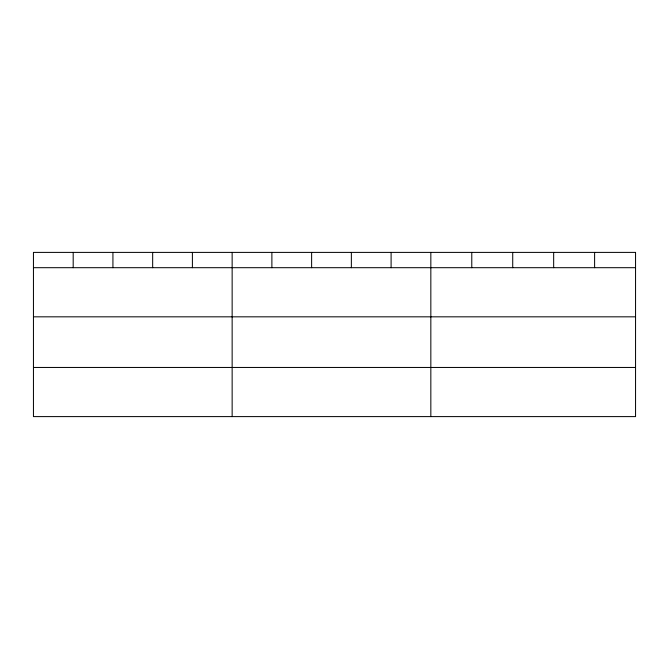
<?xml version="1.0" encoding="UTF-8"?>
<svg xmlns="http://www.w3.org/2000/svg" width="669" height="669" viewBox="0 0 669 669"><rect width="100%" height="100%" fill="white"/><g stroke="black" fill="none" stroke-linecap="round" stroke-linejoin="round"><path stroke-width="1" d="M33.45 267.692L635.55 267.692M33.45 316.83L635.55 316.83M33.45 367.457L635.55 367.457M594.607 252.397L594.607 267.692M553.664 252.397L553.664 267.692M512.722 252.397L512.722 267.692M471.779 252.397L471.779 267.692M430.836 252.397L430.836 416.603M391.097 252.397L391.097 267.692M351.359 252.397L351.359 267.692M311.62 252.397L311.62 267.692M271.882 252.397L271.882 267.692M232.143 252.397L232.143 416.603M192.404 252.397L192.404 267.692M152.666 252.397L152.666 267.692M112.927 252.397L112.927 267.692M73.189 252.397L73.189 267.692M635.55 252.397L33.45 252.397L33.45 416.603L635.55 416.603L635.55 252.397"/></g></svg>
